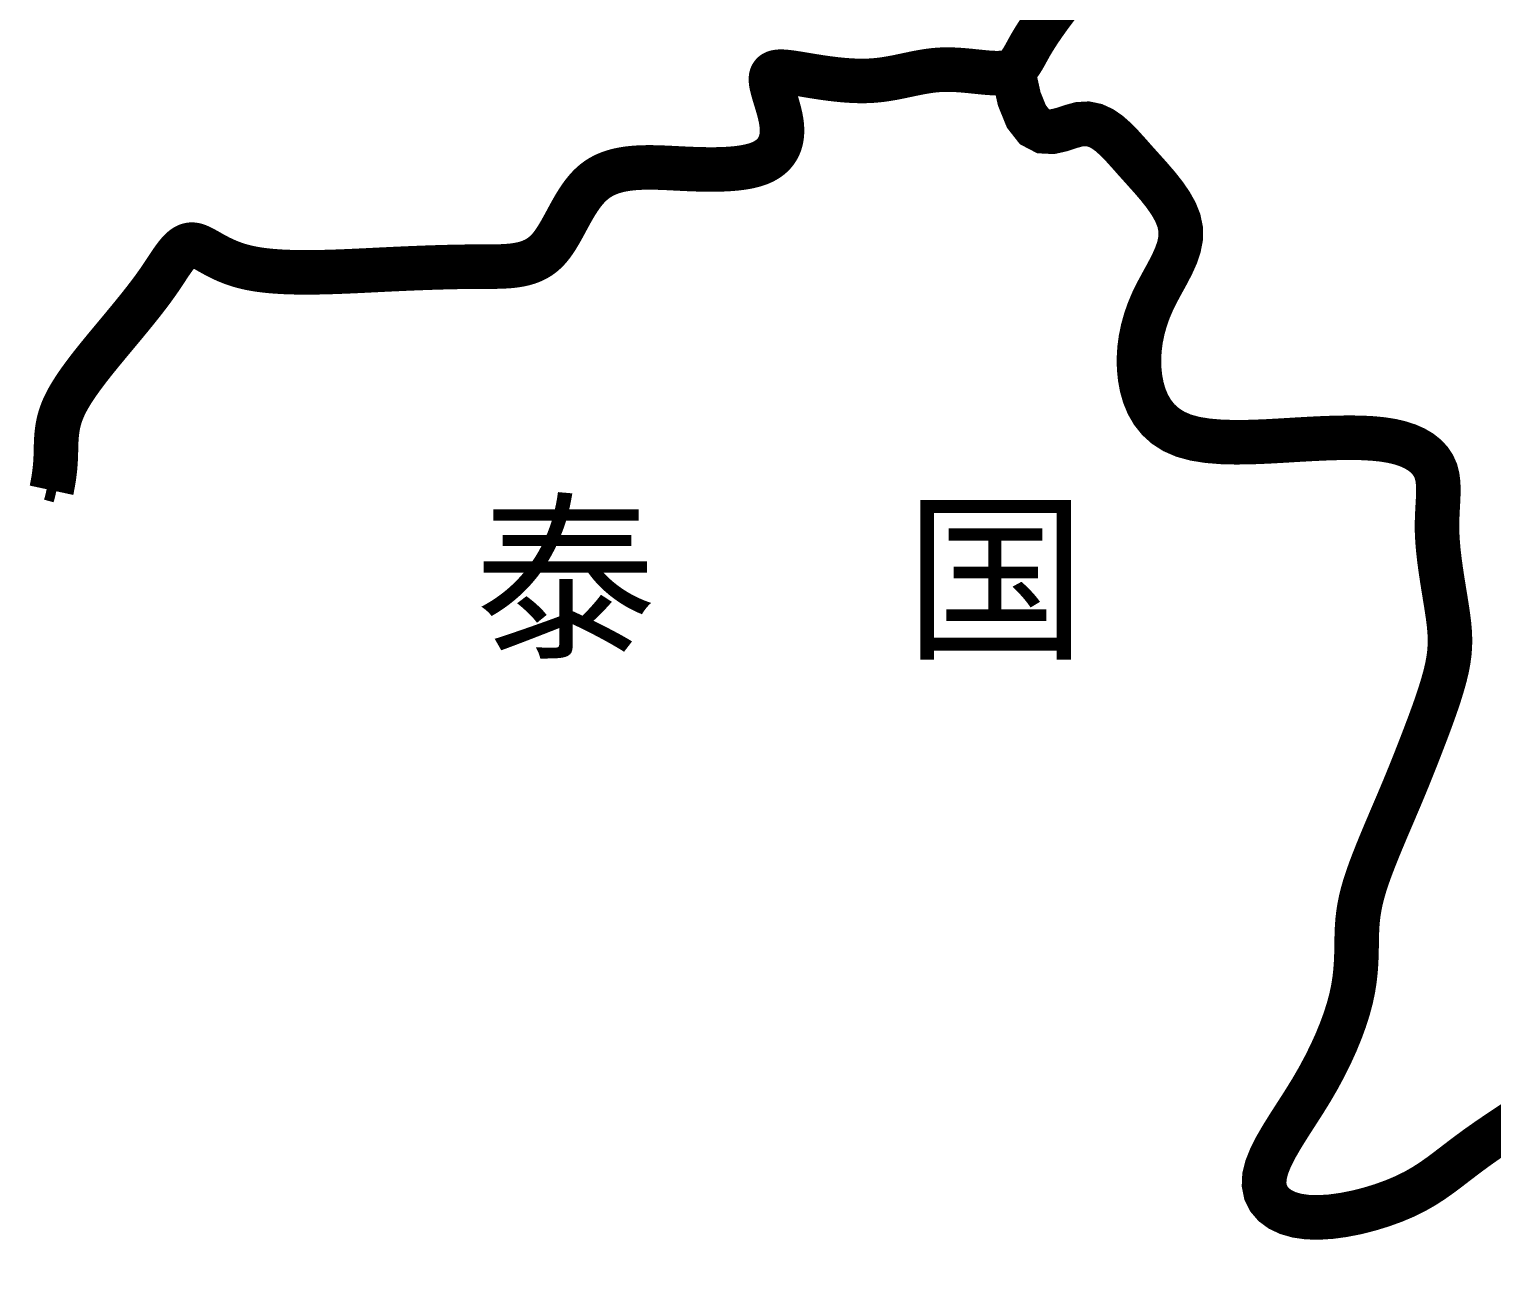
# Model space of a CAD drawing. Extents: x 13573007 to 22079938, y 2388446 to 8397471.
# Drawn here: x 17032164 to 17625063, y 2435695 to 2938338 of the extents above; entities that cross this region are included whole.
import ezdxf

# ---------------------------------------------------------------- set-up
doc = ezdxf.new("R2010")
doc.units = 0
doc.header["$MEASUREMENT"] = 0
doc.linetypes.add('ACAD_ISO10W100', pattern=[18.5, 12, -3, 0.5, -3])
for name, color, linetype in [('BOUNDY', 13, 'CONTINUOUS'), ('注记', 7, 'CONTINUOUS'), ('边界', 7, 'CONTINUOUS')]:
    doc.layers.add(name, color=color, linetype=linetype)
doc.styles.get("Standard").update_dxf_attribs({"font": 'simhei.ttf'})

msp = doc.modelspace()

# ---------------------------------------------------------------- linework, layer by layer
at = {"layer": 'BOUNDY', "linetype": 'Continuous', "ltscale": 5, "const_width": 18050, "flags": 128}
for points in [[(17448735, 2947518), (17448480, 2947184), (17448225, 2946850), (17447971, 2946516), (17447719, 2946182), (17447467, 2945847), (17447216, 2945512), (17446966, 2945178), (17446717, 2944843), (17446469, 2944508), (17446223, 2944174), (17445978, 2943840), (17445734, 2943506), (17445491, 2943172), (17445250, 2942839), (17445010, 2942506), (17444772, 2942174), (17444535, 2941842), (17444300, 2941511), (17444066, 2941181), (17443834, 2940852), (17443604, 2940523), (17443375, 2940195), (17443148, 2939868), (17442924, 2939542), (17442701, 2939217), (17442480, 2938893), (17442261, 2938570), (17442044, 2938249), (17441829, 2937929), (17441617, 2937610), (17441407, 2937292), (17441198, 2936976), (17440993, 2936662), (17440789, 2936349), (17440588, 2936037), (17440390, 2935728), (17440194, 2935420), (17440000, 2935114), (17439809, 2934810), (17439621, 2934507), (17439436, 2934207), (17439253, 2933909), (17439073, 2933613), (17438896, 2933319), (17438721, 2933027), (17438549, 2932737), (17438381, 2932450), (17438215, 2932165), (17438052, 2931883), (17437891, 2931603), (17437734, 2931326), (17437579, 2931051), (17437427, 2930779), (17437277, 2930509), (17437129, 2930242), (17436984, 2929978), (17436841, 2929717), (17436699, 2929459), (17436559, 2929203), (17436421, 2928950), (17436285, 2928701), (17436149, 2928454), (17436015, 2928210), (17435882, 2927969), (17435750, 2927732), (17435618, 2927497), (17435487, 2927266), (17435357, 2927038), (17435226, 2926813), (17435096, 2926592), (17434966, 2926374), (17434835, 2926159), (17434705, 2925948), (17434573, 2925740), (17434441, 2925536), (17434308, 2925335), (17434174, 2925138), (17434040, 2924944), (17433903, 2924754), (17433766, 2924568), (17433626, 2924385), (17433486, 2924206), (17433343, 2924032), (17433198, 2923860), (17433051, 2923693), (17432901, 2923530), (17432750, 2923371), (17432595, 2923215), (17432438, 2923064), (17432277, 2922917), (17432114, 2922774), (17431947, 2922635), (17431777, 2922500), (17431604, 2922370), (17431426, 2922244), (17431245, 2922122), (17431060, 2922004), (17430871, 2921891), (17430677, 2921783), (17430479, 2921679), (17430276, 2921579), (17430069, 2921484), (17429856, 2921393), (17429639, 2921308), (17429416, 2921226), (17429188, 2921150), (17428954, 2921078), (17428715, 2921011), (17428470, 2920949), (17428219, 2920892), (17427962, 2920839), (17427699, 2920791), (17427430, 2920748), (17427155, 2920709), (17426874, 2920675), (17426587, 2920646), (17426293, 2920621), (17425994, 2920601), (17425689, 2920585), (17425378, 2920572), (17425061, 2920564), (17424739, 2920560), (17424411, 2920559), (17424078, 2920562), (17423740, 2920568), (17423397, 2920578), (17423048, 2920590), (17422695, 2920606), (17422336, 2920625), (17421974, 2920646), (17421606, 2920669), (17421235, 2920695), (17420859, 2920724), (17420479, 2920754), (17420094, 2920786), (17419706, 2920820), (17419315, 2920856), (17418919, 2920893), (17418520, 2920932), (17418118, 2920971), (17417712, 2921012), (17417303, 2921054), (17416891, 2921096), (17416476, 2921139), (17416058, 2921183), (17415638, 2921227), (17415215, 2921271), (17414790, 2921315), (17414362, 2921359), (17413933, 2921402), (17413501, 2921445), (17413067, 2921488), (17412631, 2921530), (17412194, 2921571), (17411755, 2921611), (17411315, 2921650), (17410873, 2921687), (17410430, 2921724), (17409986, 2921758), (17409542, 2921791), (17409096, 2921822), (17408649, 2921850), (17408202, 2921877), (17407755, 2921901), (17407307, 2921923), (17406859, 2921942), (17406411, 2921959), (17405963, 2921972), (17405515, 2921983), (17405067, 2921990), (17404620, 2921994), (17404173, 2921994), (17403727, 2921991), (17403282, 2921984), (17402837, 2921974), (17402393, 2921960), (17401950, 2921941), (17401507, 2921919), (17401066, 2921893), (17400626, 2921863), (17400187, 2921829), (17399749, 2921792), (17399311, 2921751), (17398875, 2921706), (17398439, 2921658), (17398004, 2921607), (17397570, 2921552), (17397137, 2921495), (17396704, 2921434), (17396272, 2921371), (17395841, 2921305), (17395410, 2921236), (17394979, 2921165), (17394549, 2921092), (17394119, 2921017), (17393690, 2920939), (17393261, 2920860), (17392831, 2920779), (17392402, 2920696), (17391974, 2920612), (17391545, 2920526), (17391116, 2920440), (17390687, 2920352), (17390257, 2920263), (17389828, 2920174), (17389398, 2920083), (17388968, 2919992), (17388538, 2919901), (17388107, 2919810), (17387676, 2919718), (17387244, 2919626), (17386812, 2919535), (17386379, 2919443), (17385945, 2919352), (17385511, 2919262), (17385076, 2919172), (17384640, 2919083), (17384203, 2918995), (17383765, 2918908), (17383326, 2918822), (17382886, 2918737), (17382445, 2918654), (17382003, 2918572), (17381559, 2918492), (17381115, 2918414), (17380668, 2918338), (17380221, 2918264), (17379772, 2918192), (17379321, 2918122), (17378869, 2918055), (17378416, 2917991), (17377961, 2917929), (17377504, 2917871), (17377045, 2917815), (17376584, 2917762), (17376122, 2917713), (17375658, 2917667), (17375192, 2917624), (17374724, 2917585), (17374254, 2917550), (17373782, 2917518), (17373308, 2917490), (17372832, 2917466), (17372355, 2917445), (17371876, 2917428), (17371395, 2917415), (17370913, 2917405), (17370429, 2917399), (17369944, 2917396), (17369458, 2917397), (17368971, 2917401), (17368483, 2917408), (17367994, 2917418), (17367504, 2917432), (17367014, 2917448), (17366523, 2917468), (17366032, 2917490), (17365540, 2917515), (17365048, 2917543), (17364557, 2917573), (17364065, 2917606), (17363574, 2917641), (17363083, 2917678), (17362593, 2917718), (17362103, 2917760), (17361615, 2917804), (17361126, 2917850), (17360639, 2917898), (17360153, 2917948), (17359669, 2917999), (17359185, 2918052), (17358703, 2918107), (17358223, 2918163), (17357745, 2918221), (17357268, 2918280), (17356793, 2918340), (17356321, 2918401), (17355850, 2918464), (17355382, 2918527), (17354917, 2918592), (17354454, 2918657), (17353993, 2918723), (17353536, 2918790), (17353082, 2918857), (17352630, 2918924), (17352182, 2918993), (17351737, 2919061), (17351296, 2919130), (17350858, 2919199), (17350424, 2919267), (17349993, 2919336), (17349567, 2919405), (17349145, 2919474), (17348727, 2919542), (17348313, 2919610), (17347903, 2919678), (17347499, 2919745), (17347099, 2919812), (17346703, 2919878), (17346313, 2919943), (17345927, 2920007), (17345547, 2920070), (17345172, 2920133), (17344802, 2920194), (17344437, 2920254), (17344078, 2920313), (17343725, 2920370), (17343377, 2920427), (17343034, 2920481), (17342697, 2920534), (17342366, 2920586), (17342041, 2920635), (17341721, 2920683), (17341406, 2920729), (17341098, 2920773), (17340795, 2920815), (17340497, 2920855), (17340206, 2920893), (17339920, 2920928), (17339639, 2920961), (17339365, 2920992), (17339096, 2921020), (17338832, 2921045), (17338575, 2921068), (17338323, 2921088), (17338076, 2921105), (17337836, 2921120), (17337601, 2921131), (17337371, 2921139), (17337148, 2921144), (17336930, 2921146), (17336717, 2921145), (17336511, 2921140), (17336310, 2921132), (17336114, 2921120), (17335925, 2921105), (17335740, 2921086), (17335562, 2921063), (17335389, 2921036), (17335222, 2921005), (17335061, 2920971), (17334905, 2920932), (17334755, 2920889), (17334611, 2920842), (17334472, 2920791), (17334339, 2920735), (17334211, 2920674), (17334090, 2920609), (17333974, 2920540), (17333863, 2920466), (17333758, 2920387), (17333659, 2920303), (17333566, 2920214), (17333478, 2920120), (17333396, 2920021), (17333320, 2919917), (17333249, 2919807), (17333184, 2919692), (17333124, 2919572), (17333070, 2919446), (17333022, 2919315), (17332980, 2919178), (17332943, 2919035), (17332912, 2918887), (17332886, 2918733), (17332866, 2918573), (17332851, 2918407), (17332842, 2918235), (17332839, 2918057), (17332841, 2917873), (17332848, 2917684), (17332860, 2917488), (17332877, 2917287), (17332900, 2917080), (17332927, 2916867), (17332958, 2916650), (17332995, 2916426), (17333035, 2916198), (17333080, 2915964), (17333129, 2915725), (17333181, 2915482), (17333238, 2915233), (17333298, 2914980), (17333361, 2914723), (17333427, 2914461), (17333497, 2914195), (17333570, 2913925), (17333645, 2913651), (17333723, 2913373), (17333803, 2913091), (17333885, 2912806), (17333970, 2912517), (17334057, 2912225), (17334145, 2911929), (17334235, 2911631), (17334326, 2911329), (17334419, 2911025), (17334513, 2910718), (17334607, 2910408), (17334703, 2910096), (17334799, 2909782), (17334896, 2909465), (17334993, 2909146), (17335090, 2908826), (17335187, 2908503), (17335284, 2908179), (17335380, 2907854), (17335476, 2907526), (17335572, 2907198), (17335666, 2906868), (17335760, 2906538), (17335852, 2906206), (17335944, 2905874), (17336033, 2905541), (17336121, 2905207), (17336207, 2904873), (17336292, 2904539), (17336374, 2904204), (17336454, 2903870), (17336531, 2903536), (17336606, 2903201), (17336678, 2902868), (17336747, 2902534), (17336813, 2902202), (17336876, 2901870), (17336935, 2901539), (17336991, 2901208), (17337043, 2900879), (17337091, 2900551), (17337135, 2900225), (17337175, 2899900), (17337211, 2899576), (17337242, 2899254), (17337269, 2898934), (17337292, 2898616), (17337309, 2898299), (17337322, 2897985), (17337330, 2897672), (17337334, 2897362), (17337332, 2897053), (17337326, 2896747), (17337315, 2896442), (17337299, 2896140), (17337277, 2895840), (17337251, 2895543), (17337220, 2895248), (17337183, 2894955), (17337141, 2894664), (17337095, 2894376), (17337043, 2894090), (17336985, 2893807), (17336923, 2893526), (17336855, 2893248), (17336782, 2892972), (17336704, 2892699), (17336620, 2892429), (17336531, 2892161), (17336436, 2891896), (17336336, 2891634), (17336231, 2891374), (17336120, 2891118), (17336003, 2890864), (17335881, 2890613), (17335753, 2890365), (17335620, 2890120), (17335481, 2889878), (17335336, 2889639), (17335185, 2889403), (17335029, 2889170), (17334867, 2888940), (17334699, 2888713), (17334526, 2888490), (17334346, 2888270), (17334161, 2888053), (17333969, 2887839), (17333772, 2887629), (17333569, 2887422), (17333359, 2887218), (17333144, 2887018), (17332923, 2886821), (17332695, 2886628), (17332461, 2886438), (17332221, 2886252), (17331975, 2886070), (17331723, 2885891), (17331465, 2885716), (17331200, 2885545), (17330929, 2885377), (17330651, 2885213), (17330367, 2885053), (17330077, 2884897), (17329781, 2884744), (17329478, 2884596), (17329168, 2884451), (17328852, 2884310), (17328530, 2884174), (17328201, 2884041), (17327866, 2883912), (17327525, 2883787), (17327177, 2883666), (17326822, 2883549), (17326462, 2883435), (17326095, 2883326), (17325723, 2883220), (17325344, 2883118), (17324959, 2883020), (17324569, 2882925), (17324172, 2882834), (17323770, 2882746), (17323362, 2882662), (17322949, 2882582), (17322530, 2882504), (17322106, 2882431), (17321676, 2882360), (17321241, 2882293), (17320801, 2882229), (17320355, 2882168), (17319905, 2882110), (17319450, 2882055), (17318990, 2882003), (17318525, 2881954), (17318055, 2881909), (17317581, 2881865), (17317102, 2881825), (17316619, 2881788), (17316131, 2881753), (17315639, 2881721), (17315143, 2881691), (17314642, 2881664), (17314137, 2881640), (17313629, 2881618), (17313116, 2881598), (17312600, 2881581), (17312080, 2881566), (17311556, 2881554), (17311029, 2881543), (17310498, 2881535), (17309963, 2881529), (17309425, 2881525), (17308884, 2881523), (17308340, 2881523), (17307792, 2881525), (17307242, 2881529), (17306688, 2881535), (17306132, 2881542), (17305572, 2881551), (17305010, 2881562), (17304445, 2881574), (17303878, 2881588), (17303308, 2881604), (17302736, 2881621), (17302161, 2881639), (17301584, 2881659), (17301005, 2881681), (17300424, 2881703), (17299841, 2881727), (17299255, 2881751), (17298668, 2881777), (17298080, 2881804), (17297489, 2881832), (17296897, 2881860), (17296303, 2881889), (17295708, 2881919), (17295112, 2881949), (17294515, 2881980), (17293917, 2882010), (17293318, 2882041), (17292718, 2882071), (17292117, 2882100), (17291516, 2882129), (17290915, 2882157), (17290314, 2882185), (17289712, 2882211), (17289111, 2882235), (17288510, 2882258), (17287909, 2882279), (17287308, 2882298), (17286709, 2882315), (17286110, 2882330), (17285512, 2882341), (17284915, 2882351), (17284319, 2882357), (17283724, 2882360), (17283131, 2882359), (17282540, 2882355), (17281950, 2882347), (17281362, 2882336), (17280776, 2882320), (17280192, 2882299), (17279611, 2882275), (17279032, 2882245), (17278456, 2882210), (17277882, 2882171), (17277311, 2882126), (17276743, 2882075), (17276178, 2882019), (17275616, 2881957), (17275058, 2881888), (17274503, 2881813), (17273952, 2881732), (17273405, 2881644), (17272862, 2881549), (17272322, 2881447), (17271787, 2881338), (17271257, 2881221), (17270730, 2881097), (17270209, 2880964), (17269692, 2880824), (17269180, 2880675), (17268673, 2880518), (17268171, 2880352), (17267675, 2880177), (17267184, 2879993), (17266698, 2879800), (17266219, 2879597), (17265745, 2879385), (17265277, 2879163), (17264815, 2878931), (17264360, 2878688), (17263911, 2878436), (17263468, 2878172), (17263032, 2877899), (17262602, 2877615), (17262179, 2877320), (17261762, 2877014), (17261353, 2876698), (17260950, 2876371), (17260553, 2876034), (17260164, 2875686), (17259780, 2875329), (17259403, 2874962), (17259031, 2874585), (17258666, 2874200), (17258306, 2873806), (17257952, 2873403), (17257604, 2872992), (17257261, 2872574), (17256923, 2872148), (17256590, 2871715), (17256261, 2871276), (17255938, 2870830), (17255618, 2870378), (17255303, 2869921), (17254992, 2869458), (17254685, 2868990), (17254381, 2868518), (17254081, 2868042), (17253785, 2867561), (17253491, 2867078), (17253201, 2866591), (17252913, 2866101), (17252628, 2865609), (17252345, 2865115), (17252065, 2864619), (17251787, 2864121), (17251511, 2863623), (17251236, 2863124), (17250963, 2862625), (17250692, 2862125), (17250421, 2861627), (17250152, 2861128), (17249883, 2860631), (17249616, 2860136), (17249348, 2859642), (17249082, 2859150), (17248815, 2858661), (17248548, 2858175), (17248281, 2857692), (17248014, 2857213), (17247746, 2856737), (17247477, 2856266), (17247208, 2855799), (17246937, 2855338), (17246665, 2854881), (17246392, 2854431), (17246117, 2853986), (17245840, 2853548), (17245562, 2853117), (17245281, 2852693), (17244998, 2852276), (17244712, 2851867), (17244424, 2851466), (17244133, 2851074), (17243839, 2850690), (17243542, 2850316), (17243241, 2849950), (17242937, 2849594), (17242630, 2849248), (17242319, 2848912), (17242004, 2848586), (17241685, 2848270), (17241363, 2847965), (17241037, 2847669), (17240706, 2847383), (17240372, 2847107), (17240034, 2846841), (17239693, 2846585), (17239347, 2846338), (17238997, 2846100), (17238644, 2845872), (17238287, 2845652), (17237926, 2845442), (17237561, 2845240), (17237192, 2845046), (17236820, 2844861), (17236444, 2844684), (17236064, 2844515), (17235681, 2844353), (17235294, 2844199), (17234904, 2844053), (17234510, 2843914), (17234112, 2843781), (17233711, 2843656), (17233306, 2843537), (17232898, 2843424), (17232486, 2843318), (17232071, 2843218), (17231653, 2843124), (17231231, 2843036), (17230806, 2842953), (17230378, 2842875), (17229946, 2842803), (17229511, 2842736), (17229072, 2842673), (17228631, 2842615), (17228186, 2842562), (17227738, 2842513), (17227287, 2842468), (17226833, 2842427), (17226376, 2842389), (17225915, 2842356), (17225452, 2842325), (17224985, 2842298), (17224516, 2842274), (17224043, 2842252), (17223568, 2842233), (17223089, 2842217), (17222608, 2842203), (17222124, 2842191), (17221637, 2842181), (17221147, 2842173), (17220654, 2842166), (17220159, 2842161), (17219661, 2842157), (17219160, 2842153), (17218656, 2842151), (17218150, 2842149), (17217640, 2842148), (17217129, 2842147), (17216614, 2842147), (17216097, 2842146), (17215577, 2842146), (17215055, 2842145), (17214530, 2842144), (17214002, 2842142), (17213472, 2842140), (17212939, 2842138), (17212403, 2842135), (17211864, 2842131), (17211322, 2842127), (17210777, 2842122), (17210230, 2842117), (17209679, 2842111), (17209125, 2842104), (17208568, 2842097), (17208008, 2842089), (17207445, 2842081), (17206878, 2842072), (17206307, 2842062), (17205734, 2842052), (17205157, 2842041), (17204576, 2842029), (17203991, 2842017), (17203403, 2842004), (17202811, 2841990), (17202216, 2841976), (17201616, 2841961), (17201012, 2841946), (17200405, 2841930), (17199793, 2841913), (17199178, 2841896), (17198558, 2841878), (17197934, 2841860), (17197305, 2841840), (17196673, 2841821), (17196036, 2841800), (17195394, 2841779), (17194748, 2841757), (17194097, 2841735), (17193442, 2841712), (17192782, 2841689), (17192117, 2841664), (17191448, 2841640), (17190773, 2841614), (17190094, 2841588), (17189409, 2841561), (17188720, 2841534), (17188025, 2841506), (17187326, 2841477), (17186621, 2841448), (17185910, 2841418), (17185195, 2841388), (17184474, 2841357), (17183747, 2841325), (17183015, 2841292), (17182278, 2841259), (17181535, 2841226), (17180786, 2841192), (17180031, 2841157), (17179270, 2841121), (17178504, 2841085), (17177732, 2841048), (17176954, 2841011), (17176170, 2840973), (17175380, 2840935), (17174585, 2840896), (17173784, 2840856), (17172977, 2840816), (17172164, 2840776), (17171346, 2840735), (17170522, 2840695), (17169694, 2840654), (17168861, 2840612), (17168024, 2840571), (17167182, 2840530), (17166336, 2840490), (17165487, 2840449), (17164634, 2840409), (17163777, 2840370), (17162918, 2840331), (17162056, 2840292), (17161192, 2840255), (17160326, 2840219), (17159458, 2840183), (17158588, 2840149), (17157717, 2840116), (17156846, 2840084), (17155973, 2840054), (17155100, 2840025), (17154227, 2839998), (17153354, 2839972), (17152482, 2839949), (17151610, 2839927), (17150739, 2839907), (17149870, 2839890), (17149002, 2839875), (17148136, 2839862), (17147272, 2839852), (17146410, 2839844), (17145551, 2839839), (17144695, 2839836), (17143842, 2839837), (17142993, 2839841), (17142148, 2839847), (17141306, 2839857), (17140469, 2839870), (17139637, 2839887), (17138810, 2839907), (17137987, 2839930), (17137171, 2839957), (17136360, 2839989), (17135555, 2840024), (17134756, 2840063), (17133964, 2840106), (17133179, 2840153), (17132401, 2840205), (17131630, 2840261), (17130867, 2840322), (17130112, 2840387), (17129366, 2840457), (17128628, 2840532), (17127898, 2840612), (17127178, 2840696), (17126468, 2840786), (17125767, 2840882), (17125075, 2840982), (17124394, 2841088), (17123723, 2841199), (17123062, 2841315), (17122412, 2841437), (17121773, 2841564), (17121145, 2841697), (17120528, 2841835), (17119922, 2841978), (17119326, 2842126), (17118742, 2842279), (17118168, 2842436), (17117604, 2842598), (17117051, 2842764), (17116508, 2842934), (17115976, 2843107), (17115454, 2843284), (17114941, 2843464), (17114438, 2843647), (17113945, 2843833), (17113462, 2844022), (17112987, 2844212), (17112522, 2844405), (17112065, 2844599), (17111618, 2844795), (17111179, 2844992), (17110749, 2845190), (17110327, 2845388), (17109913, 2845587), (17109507, 2845787), (17109109, 2845986), (17108719, 2846185), (17108336, 2846383), (17107961, 2846581), (17107593, 2846778), (17107232, 2846973), (17106878, 2847167), (17106530, 2847359), (17106190, 2847548), (17105855, 2847736), (17105527, 2847921), (17105206, 2848103), (17104890, 2848283), (17104580, 2848459), (17104275, 2848631), (17103977, 2848800), (17103683, 2848964), (17103395, 2849124), (17103111, 2849280), (17102833, 2849431), (17102559, 2849577), (17102290, 2849717), (17102026, 2849852), (17101765, 2849982), (17101509, 2850105), (17101256, 2850222), (17101008, 2850332), (17100762, 2850435), (17100521, 2850532), (17100283, 2850621), (17100047, 2850703), (17099815, 2850776), (17099586, 2850842), (17099359, 2850900), (17099135, 2850949), (17098914, 2850989), (17098694, 2851021), (17098477, 2851043), (17098262, 2851057), (17098048, 2851061), (17097836, 2851056), (17097626, 2851041), (17097418, 2851017), (17097210, 2850983), (17097005, 2850941), (17096800, 2850889), (17096597, 2850828), (17096395, 2850758), (17096194, 2850679), (17095994, 2850591), (17095795, 2850495), (17095596, 2850391), (17095399, 2850277), (17095202, 2850156), (17095006, 2850027), (17094811, 2849889), (17094616, 2849744), (17094422, 2849592), (17094228, 2849431), (17094034, 2849264), (17093841, 2849089), (17093648, 2848907), (17093455, 2848719), (17093262, 2848523), (17093069, 2848321), (17092877, 2848112), (17092684, 2847897), (17092491, 2847676), (17092297, 2847448), (17092104, 2847215), (17091910, 2846976), (17091716, 2846731), (17091521, 2846481), (17091326, 2846226), (17091130, 2845965), (17090933, 2845699), (17090736, 2845428), (17090538, 2845153), (17090339, 2844873), (17090139, 2844588), (17089939, 2844299), (17089737, 2844006), (17089534, 2843708), (17089330, 2843407), (17089124, 2843102), (17088918, 2842793), (17088710, 2842481), (17088500, 2842165), (17088289, 2841846), (17088077, 2841524), (17087862, 2841200), (17087647, 2840872), (17087429, 2840542), (17087210, 2840209), (17086988, 2839874), (17086765, 2839536), (17086540, 2839197), (17086313, 2838855), (17086083, 2838512), (17085852, 2838167), (17085618, 2837820), (17085382, 2837472), (17085144, 2837123), (17084903, 2836772), (17084660, 2836420), (17084415, 2836067), (17084167, 2835713), (17083917, 2835357), (17083664, 2835001), (17083409, 2834644), (17083152, 2834285), (17082892, 2833926), (17082631, 2833566), (17082366, 2833204), (17082100, 2832842), (17081831, 2832479), (17081560, 2832114), (17081287, 2831749), (17081012, 2831383), (17080735, 2831015), (17080455, 2830647), (17080173, 2830278), (17079890, 2829907), (17079604, 2829536), (17079316, 2829163), (17079026, 2828790), (17078735, 2828415), (17078441, 2828039), (17078145, 2827663), (17077848, 2827285), (17077548, 2826906), (17077247, 2826526), (17076944, 2826145), (17076639, 2825763), (17076332, 2825380), (17076024, 2824995), (17075714, 2824610), (17075402, 2824224), (17075088, 2823836), (17074773, 2823447), (17074456, 2823057), (17074138, 2822666), (17073818, 2822274), (17073496, 2821881), (17073173, 2821487), (17072848, 2821091), (17072522, 2820695), (17072194, 2820297), (17071865, 2819898), (17071535, 2819498), (17071203, 2819096), (17070870, 2818694), (17070535, 2818290), (17070200, 2817885), (17069862, 2817479), (17069524, 2817072), (17069184, 2816664), (17068844, 2816254), (17068502, 2815843), (17068158, 2815431), (17067814, 2815018), (17067469, 2814603), (17067122, 2814188), (17066775, 2813771), (17066426, 2813353), (17066077, 2812933), (17065726, 2812513), (17065375, 2812091), (17065023, 2811668), (17064670, 2811245), (17064317, 2810820), (17063963, 2810393), (17063609, 2809966), (17063254, 2809539), (17062900, 2809110), (17062545, 2808680), (17062190, 2808250), (17061835, 2807818), (17061481, 2807387), (17061127, 2806954), (17060773, 2806521), (17060420, 2806088), (17060067, 2805654), (17059716, 2805219), (17059365, 2804785), (17059016, 2804350), (17058667, 2803915), (17058320, 2803480), (17057975, 2803044), (17057630, 2802609), (17057288, 2802174), (17056947, 2801739), (17056608, 2801304), (17056272, 2800869), (17055937, 2800434), (17055604, 2800000), (17055274, 2799566), (17054947, 2799133), (17054622, 2798700), (17054299, 2798268), (17053980, 2797836), (17053663, 2797406), (17053350, 2796975), (17053040, 2796546), (17052733, 2796117), (17052429, 2795690), (17052129, 2795263), (17051833, 2794838), (17051540, 2794413), (17051252, 2793990), (17050967, 2793568), (17050686, 2793147), (17050410, 2792727), (17050138, 2792309), (17049871, 2791893), (17049608, 2791478), (17049350, 2791064), (17049097, 2790652), (17048848, 2790242), (17048605, 2789834), (17048367, 2789427), (17048134, 2789022), (17047907, 2788619), (17047685, 2788218), (17047469, 2787819), (17047258, 2787423), (17047054, 2787028), (17046855, 2786636), (17046663, 2786245), (17046476, 2785857), (17046295, 2785471), (17046121, 2785088), (17045953, 2784707), (17045791, 2784328), (17045635, 2783952), (17045485, 2783577), (17045341, 2783205), (17045203, 2782835), (17045071, 2782468), (17044944, 2782102), (17044823, 2781738), (17044707, 2781377), (17044597, 2781017), (17044491, 2780659), (17044391, 2780303), (17044295, 2779949), (17044205, 2779596), (17044119, 2779245), (17044037, 2778895), (17043960, 2778548), (17043887, 2778201), (17043818, 2777856), (17043753, 2777512), (17043691, 2777170), (17043634, 2776829), (17043580, 2776488), (17043529, 2776149), (17043482, 2775812), (17043438, 2775475), (17043397, 2775139), (17043359, 2774803), (17043323, 2774469), (17043291, 2774135), (17043260, 2773802), (17043232, 2773470), (17043207, 2773138), (17043183, 2772807), (17043161, 2772476), (17043141, 2772146), (17043123, 2771816), (17043107, 2771486), (17043092, 2771157), (17043078, 2770827), (17043065, 2770498), (17043053, 2770169), (17043043, 2769840), (17043033, 2769510), (17043023, 2769181), (17043015, 2768851), (17043006, 2768521), (17042998, 2768191), (17042990, 2767860), (17042982, 2767529), (17042973, 2767198), (17042965, 2766865), (17042955, 2766533), (17042946, 2766199), (17042936, 2765865), (17042924, 2765530), (17042912, 2765195), (17042899, 2764858), (17042885, 2764521), (17042869, 2764182), (17042853, 2763843), (17042834, 2763502), (17042814, 2763161), (17042793, 2762818), (17042769, 2762474), (17042744, 2762129), (17042717, 2761783), (17042688, 2761436), (17042658, 2761088), (17042626, 2760739), (17042592, 2760389), (17042556, 2760038), (17042518, 2759687), (17042478, 2759334), (17042437, 2758981), (17042393, 2758626), (17042348, 2758271), (17042301, 2757916), (17042253, 2757559), (17042202, 2757202), (17042149, 2756841), (17042093, 2756474), (17042034, 2756098), (17041970, 2755710), (17041902, 2755307), (17041829, 2754888), (17041751, 2754448), (17041666, 2753988), (17041579, 2753522), (17041493, 2753067), (17041410, 2752640), (17041335, 2752257), (17041271, 2751935), (17041221, 2751692), (17041189, 2751543)], [(17431120, 2920811), (17433520, 2910109), (17436408, 2903002), (17439674, 2898848), (17443210, 2897002), (17446905, 2896823), (17450652, 2897668), (17454341, 2898893), (17457862, 2899857), (17461135, 2900040), (17464185, 2899423), (17467067, 2898110), (17469835, 2896207), (17472541, 2893819), (17475241, 2891050), (17477988, 2888005), (17480835, 2884789), (17483808, 2881491), (17486817, 2878134), (17489744, 2874728), (17492469, 2871281), (17494873, 2867800), (17496839, 2864295), (17498247, 2860773), (17498978, 2857243), (17498956, 2853710), (17498271, 2850168), (17497057, 2846611), (17495444, 2843028), (17493567, 2839412), (17491557, 2835755), (17489546, 2832049), (17487669, 2828284), (17486035, 2824457), (17484672, 2820581), (17483585, 2816671), (17482779, 2812745), (17482261, 2808819), (17482035, 2804910), (17482108, 2801033), (17482485, 2797206), (17483176, 2793452), (17484219, 2789820), (17485653, 2786364), (17487521, 2783139), (17489864, 2780202), (17492723, 2777606), (17496140, 2775408), (17500156, 2773663), (17504788, 2772404), (17509949, 2771584), (17515530, 2771134), (17521421, 2770985), (17527510, 2771067), (17533688, 2771312), (17539843, 2771651), (17545866, 2772015), (17551663, 2772342), (17557205, 2772603), (17562483, 2772776), (17567484, 2772839), (17572198, 2772769), (17576614, 2772545), (17580721, 2772144), (17584507, 2771544), (17587963, 2770728), (17591083, 2769698), (17593859, 2768457), (17596288, 2767012), (17598363, 2765369), (17600080, 2763532), (17601432, 2761508), (17602414, 2759301), (17603033, 2756917), (17603349, 2754353), (17603433, 2751608), (17603356, 2748677), (17603192, 2745559), (17603010, 2742250), (17602884, 2738749), (17602885, 2735051), (17603067, 2731166), (17603412, 2727142), (17603883, 2723041), (17604446, 2718924), (17605064, 2714851), (17605701, 2710882), (17606322, 2707079), (17606890, 2703503), (17607374, 2700192), (17607752, 2697102), (17608009, 2694166), (17608127, 2691319), (17608092, 2688494), (17607884, 2685625), (17607490, 2682645), (17606890, 2679489), (17606079, 2676110), (17605083, 2672543), (17603938, 2668844), (17602679, 2665068), (17601343, 2661270), (17599966, 2657505), (17598583, 2653828), (17597231, 2650294), (17595935, 2646942), (17594683, 2643735), (17593453, 2640622), (17592224, 2637551), (17590972, 2634469), (17589676, 2631323), (17588314, 2628061), (17586864, 2624631), (17585313, 2621000), (17583690, 2617208), (17582035, 2613317), (17580385, 2609387), (17578779, 2605479), (17577255, 2601654), (17575854, 2597973), (17574612, 2594496), (17573560, 2591265), (17572691, 2588253), (17571986, 2585412), (17571432, 2582694), (17571009, 2580055), (17570703, 2577445), (17570496, 2574819), (17570371, 2572129), (17570309, 2569335), (17570268, 2566416), (17570206, 2563360), (17570077, 2560151), (17569837, 2556778), (17569443, 2553225), (17568851, 2549478), (17568015, 2545525), (17566901, 2541359), (17565511, 2537002), (17563856, 2532485), (17561947, 2527838), (17559795, 2523092), (17557411, 2518277), (17554807, 2513424), (17551992, 2508562), (17548997, 2503723), (17545928, 2498942), (17542909, 2494255), (17540063, 2489698), (17537516, 2485306), (17535392, 2481115), (17533813, 2477162), (17532906, 2473482), (17532767, 2470108), (17533378, 2467066), (17534696, 2464377), (17536677, 2462063), (17539276, 2460146), (17542449, 2458649), (17546153, 2457593), (17550343, 2457001), (17554962, 2456882), (17559907, 2457200), (17565062, 2457903), (17570311, 2458943), (17575538, 2460270), (17580627, 2461835), (17585462, 2463587), (17589927, 2465477), (17593946, 2467466), (17597607, 2469560), (17601035, 2471776), (17604359, 2474129), (17607704, 2476637), (17611199, 2479316), (17614970, 2482183), (17619144, 2485254), (17623808, 2488533), (17628885, 2491975), (17634261, 2495521)]]:
    msp.add_lwpolyline(points, dxfattribs=at)
at = {"layer": '边界', "linetype": 'ACAD_ISO10W100', "ltscale": 0.5, "const_width": 4000, "flags": 128}
for points in [[(17622485, 3084415), (17590592, 3065342), (17580998, 3058368), (17573081, 3053121), (17566592, 3049289), (17561280, 3046558), (17556896, 3044616), (17553193, 3043149), (17549920, 3041844), (17546869, 3040443), (17544003, 3038905), (17541323, 3037244), (17538832, 3035473), (17536532, 3033607), (17534425, 3031659), (17532516, 3029643), (17530804, 3027573), (17529287, 3025461), (17527925, 3023314), (17526674, 3021137), (17525489, 3018935), (17524323, 3016712), (17523133, 3014475), (17521872, 3012227), (17520495, 3009975), (17518977, 3007723), (17517374, 3005485), (17515761, 3003271), (17514213, 3001095), (17512806, 2998970), (17511616, 2996907), (17510717, 2994920), (17510186, 2993020), (17510074, 2991219), (17510337, 2989516), (17510907, 2987909), (17511716, 2986394), (17512697, 2984970), (17513780, 2983635), (17514899, 2982384), (17515985, 2981217), (17516969, 2980130), (17517780, 2979121), (17518344, 2978188), (17518589, 2977327), (17518441, 2976537), (17517827, 2975815), (17516675, 2975158), (17514911, 2974564), (17512497, 2974030), (17509532, 2973555), (17506148, 2973134), (17502481, 2972767), (17498662, 2972449), (17494826, 2972180), (17491106, 2971955), (17487634, 2971774), (17484515, 2971626), (17481725, 2971479), (17479212, 2971291), (17476922, 2971023), (17474804, 2970634), (17472805, 2970084), (17470871, 2969333), (17468949, 2968340), (17466997, 2967077), (17465009, 2965557), (17462991, 2963806), (17460948, 2961848), (17458885, 2959710), (17456807, 2957415), (17454719, 2954990), (17452626, 2952459), (17450536, 2949848), (17448471, 2947188), (17446457, 2944507), (17444518, 2941836), (17442680, 2939205), (17440967, 2936645), (17439406, 2934185), (17438021, 2931856), (17436820, 2929687), (17435742, 2927698), (17434710, 2925911), (17433645, 2924345), (17432469, 2923020), (17431105, 2921957), (17429473, 2921176), (17427497, 2920697), (17425121, 2920523), (17422386, 2920596), (17419354, 2920840), (17416087, 2921180), (17412649, 2921539), (17409103, 2921843), (17405512, 2922017), (17401939, 2921984), (17398430, 2921694), (17394975, 2921190), (17391545, 2920539), (17388112, 2919811), (17384650, 2919073), (17381129, 2918393), (17377522, 2917838), (17373803, 2917477), (17369957, 2917360), (17366034, 2917461), (17362095, 2917738), (17358205, 2918148), (17354425, 2918649), (17350818, 2919198), (17347449, 2919751), (17344379, 2920267), (17341660, 2920703), (17339304, 2921019), (17337311, 2921173), (17335680, 2921126), (17334412, 2920837), (17333505, 2920267), (17332962, 2919375), (17332781, 2918121), (17332948, 2916482), (17333395, 2914506), (17334038, 2912259), (17334794, 2909805), (17335581, 2907211), (17336314, 2904540), (17336912, 2901860), (17337291, 2899236), (17337379, 2896724), (17337150, 2894350), (17336589, 2892132), (17335680, 2890088), (17334409, 2888235), (17332760, 2886590), (17330719, 2885172), (17328270, 2883998), (17325408, 2883079), (17322163, 2882395), (17318575, 2881923), (17314686, 2881638), (17310534, 2881513), (17306162, 2881524), (17301608, 2881645), (17296913, 2881852), (17292122, 2882107), (17287302, 2882322), (17282521, 2882395), (17277852, 2882228), (17273363, 2881718), (17269126, 2880766), (17265212, 2879270), (17261690, 2877131), (17258604, 2874294), (17255891, 2870894), (17253459, 2867111), (17251219, 2863127), (17249080, 2859124), (17246951, 2855281), (17244741, 2851780), (17242360, 2848802), (17239734, 2846483), (17236859, 2844775), (17233748, 2843585), (17230413, 2842820), (17226866, 2842387), (17223120, 2842193), (17219189, 2842145), (17215083, 2842149), (17210809, 2842129), (17206344, 2842069), (17201658, 2841968), (17196720, 2841827), (17191500, 2841646), (17185967, 2841425), (17180093, 2841163), (17173846, 2840862), (17167225, 2840528), (17160345, 2840208), (17153350, 2839952), (17146381, 2839815), (17139585, 2839849), (17133102, 2840107), (17127078, 2840641), (17121655, 2841505), (17116940, 2842721), (17112890, 2844191), (17109423, 2845787), (17106460, 2847380), (17103920, 2848843), (17101721, 2850046), (17099785, 2850862), (17098030, 2851163), (17096383, 2850853), (17094805, 2849972), (17093262, 2848594), (17091721, 2846790), (17090150, 2844634), (17088516, 2842200), (17086786, 2839558), (17084929, 2836784), (17082917, 2833937), (17080757, 2831026), (17078461, 2828051), (17076042, 2825007), (17073512, 2821893), (17070884, 2818706), (17068171, 2815444), (17065384, 2812104), (17062545, 2808688), (17059706, 2805223), (17056927, 2801737), (17054269, 2798261), (17051793, 2794826), (17049558, 2791461), (17047625, 2788196), (17046054, 2785063), (17044885, 2782080), (17044071, 2779228), (17043543, 2776477), (17043235, 2773796), (17043078, 2771155), (17043004, 2768524), (17042944, 2765874), (17042832, 2763173), (17042611, 2760399), (17042272, 2757566), (17041817, 2754692), (17041248, 2751798), (17040569, 2748904), (17040103, 2747201)], [(17430962, 2921752), (17433414, 2910739), (17436341, 2903399), (17439636, 2899077), (17443190, 2897120), (17446897, 2896873), (17450650, 2897683), (17454340, 2898895), (17457862, 2899857), (17461135, 2900040), (17464185, 2899423), (17467067, 2898110), (17469835, 2896207), (17472541, 2893819), (17475241, 2891050), (17477988, 2888005), (17480835, 2884789), (17483808, 2881491), (17486817, 2878134), (17489744, 2874728), (17492469, 2871281), (17494873, 2867800), (17496839, 2864295), (17498247, 2860773), (17498978, 2857243), (17498956, 2853710), (17498271, 2850168), (17497057, 2846611), (17495444, 2843028), (17493567, 2839412), (17491557, 2835755), (17489546, 2832049), (17487669, 2828284), (17486035, 2824457), (17484672, 2820581), (17483585, 2816671), (17482779, 2812745), (17482261, 2808819), (17482035, 2804910), (17482108, 2801033), (17482485, 2797206), (17483176, 2793452), (17484219, 2789820), (17485653, 2786364), (17487521, 2783139), (17489864, 2780202), (17492723, 2777606), (17496140, 2775408), (17500156, 2773663), (17504788, 2772404), (17509949, 2771584), (17515530, 2771134), (17521421, 2770985), (17527510, 2771067), (17533688, 2771312), (17539843, 2771651), (17545866, 2772015), (17551663, 2772342), (17557205, 2772603), (17562483, 2772776), (17567484, 2772839), (17572198, 2772769), (17576614, 2772545), (17580721, 2772144), (17584507, 2771544), (17587963, 2770728), (17591083, 2769698), (17593859, 2768457), (17596288, 2767012), (17598363, 2765369), (17600080, 2763532), (17601432, 2761508), (17602414, 2759301), (17603033, 2756917), (17603349, 2754353), (17603433, 2751608), (17603356, 2748677), (17603192, 2745559), (17603010, 2742250), (17602884, 2738749), (17602885, 2735051), (17603067, 2731166), (17603412, 2727142), (17603883, 2723041), (17604446, 2718924), (17605064, 2714851), (17605701, 2710882), (17606322, 2707079), (17606890, 2703503), (17607374, 2700192), (17607752, 2697102), (17608009, 2694166), (17608127, 2691319), (17608092, 2688494), (17607884, 2685625), (17607490, 2682645), (17606890, 2679489), (17606079, 2676110), (17605083, 2672543), (17603938, 2668844), (17602679, 2665068), (17601343, 2661270), (17599966, 2657505), (17598583, 2653828), (17597231, 2650294), (17595935, 2646942), (17594683, 2643735), (17593453, 2640622), (17592224, 2637551), (17590972, 2634469), (17589676, 2631323), (17588314, 2628061), (17586864, 2624631), (17585313, 2621000), (17583690, 2617208), (17582035, 2613317), (17580385, 2609387), (17578779, 2605479), (17577255, 2601654), (17575854, 2597973), (17574612, 2594496), (17573560, 2591265), (17572691, 2588253), (17571986, 2585412), (17571432, 2582694), (17571009, 2580055), (17570703, 2577445), (17570496, 2574819), (17570371, 2572129), (17570309, 2569335), (17570268, 2566416), (17570206, 2563360), (17570077, 2560151), (17569837, 2556778), (17569443, 2553225), (17568851, 2549478), (17568015, 2545525), (17566901, 2541359), (17565511, 2537002), (17563856, 2532485), (17561947, 2527838), (17559795, 2523092), (17557411, 2518277), (17554807, 2513424), (17551992, 2508562), (17548997, 2503723), (17545928, 2498942), (17542909, 2494255), (17540063, 2489698), (17537516, 2485306), (17535392, 2481115), (17533813, 2477162), (17532906, 2473482), (17532767, 2470108), (17533378, 2467066), (17534696, 2464377), (17536677, 2462063), (17539276, 2460146), (17542449, 2458649), (17546153, 2457593), (17550343, 2457001), (17554962, 2456882), (17559907, 2457200), (17565062, 2457903), (17570311, 2458943), (17575538, 2460270), (17580627, 2461835), (17585462, 2463587), (17589927, 2465477), (17593946, 2467466), (17597607, 2469560), (17601035, 2471776), (17604359, 2474129), (17607704, 2476637), (17611199, 2479316), (17614970, 2482183), (17619144, 2485254), (17623808, 2488533), (17628885, 2491975), (17634261, 2495521), (17639819, 2499115), (17645444, 2502697), (17651019, 2506211), (17656428, 2509597), (17661555, 2512799), (17666313, 2515772), (17670725, 2518523), (17674845, 2521076), (17678725, 2523453), (17682417, 2525675), (17685974, 2527764), (17689448, 2529743), (17692891, 2531634), (17696346, 2533443), (17699813, 2535111), (17703279, 2536563), (17706734, 2537726), (17710167, 2538525), (17713567, 2538885), (17716923, 2538732), (17720223, 2537991), (17723462, 2536620), (17726648, 2534706), (17729795, 2532367), (17732918, 2529721), (17736029, 2526888), (17739143, 2523986), (17742274, 2521134), (17745435, 2518450), (17748633, 2516026), (17751848, 2513851), (17755052, 2511886), (17758217, 2510092), (17761316, 2508430), (17764321, 2506862), (17767204, 2505349), (17769939, 2503853), (17772508, 2502346), (17774942, 2500844), (17777282, 2499375), (17779570, 2497967), (17781847, 2496648), (17784154, 2495444), (17786532, 2494383), (17789024, 2493494), (17791660, 2492800), (17794429, 2492310), (17797308, 2492029), (17800275, 2491964), (17803309, 2492119), (17806386, 2492501), (17809486, 2493114), (17812586, 2493965), (17815676, 2495060), (17818793, 2496411), (17821988, 2498033), (17825309, 2499939), (17828808, 2502143), (17832533, 2504658), (17836534, 2507500), (17840860, 2510680), (17845542, 2514202), (17850524, 2518016), (17855733, 2522061), (17861094, 2526278), (17866532, 2530605), (17871973, 2534982), (17877342, 2539348), (17882565, 2543642), (17887582, 2547805), (17892395, 2551783), (17897019, 2555523), (17901473, 2558974), (17905772, 2562083), (17909933, 2564798), (17913973, 2567065), (17917908, 2568833), (17921755, 2570067), (17925536, 2570801), (17929272, 2571089), (17932987, 2570982), (17936701, 2570533), (17940438, 2569794), (17944219, 2568817), (17948066, 2567656), (17951989, 2566358), (17955948, 2564949), (17959891, 2563452), (17963764, 2561888), (17967516, 2560281), (17971094, 2558651), (17974446, 2557021), (17977519, 2555414), (17980278, 2553841), (17982761, 2552279), (17985024, 2550696), (17987120, 2549057), (17989107, 2547330), (17991038, 2545481), (17992969, 2543478), (17994955, 2541288), (17997040, 2538887), (17999222, 2536296), (18001487, 2533544), (18003820, 2530664), (18006209, 2527683), (18008639, 2524634), (18011097, 2521546), (18013569, 2518450), (18016041, 2515374), (18018506, 2512336), (18020954, 2509354), (18023377, 2506443), (18025766, 2503620), (18028115, 2500903), (18030413, 2498307), (18032654, 2495848), (18034843, 2493526), (18037043, 2491263), (18039331, 2488964), (18041784, 2486534), (18044481, 2483877), (18047498, 2480900), (18050913, 2477505), (18054802, 2473599), (18059195, 2469135), (18063921, 2464265), (18068764, 2459187), (18073504, 2454102), (18077925, 2449211), (18081806, 2444712), (18084931, 2440807), (18087082, 2437695)]]:
    msp.add_lwpolyline(points, dxfattribs=at)

# ---------------------------------------------------------------- texts
at = {"layer": '注记', "linetype": 'Continuous', "insert": (17212592, 2742977), "char_height": 54150, "attachment_point": 1}
msp.add_mtext('\\fￋￎￌﾣﾤ|b0|i0|c134|p54;泰     国', dxfattribs=at)

doc.saveas('drawing.dxf')
